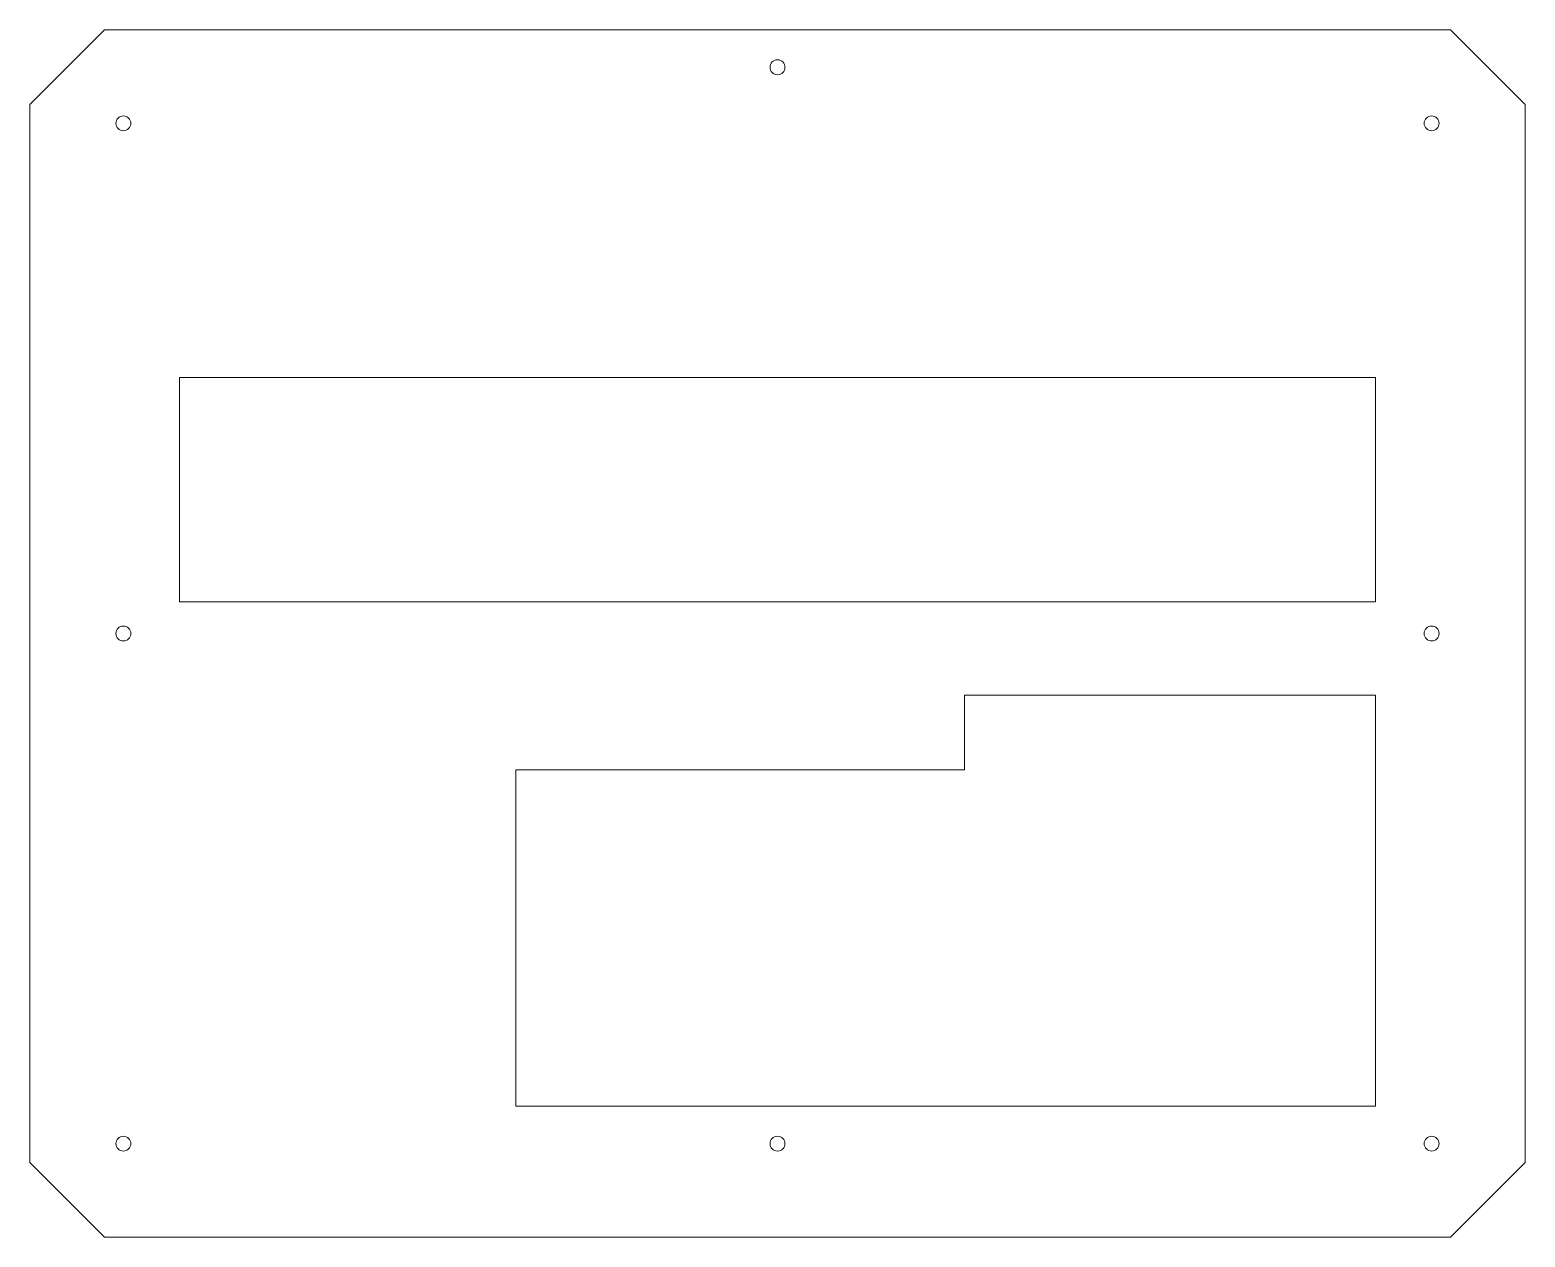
# Model space of a CAD drawing. Header units: millimetres. Extents: x 0 to 400, y 0 to 323.
import ezdxf

# ---------------------------------------------------------------- set-up
doc = ezdxf.new("R2010")
doc.units = ezdxf.units.MM

msp = doc.modelspace()

# ---------------------------------------------------------------- linework, layer by layer
at = {"color": 7, "linetype": 'Continuous', "lineweight": 15}
for p, q in [((0, 303), (20, 323)), ((20, 323), (380, 323)), ((380, 323), (400, 303)), ((0, 20), (0, 303)), ((400, 20), (400, 303)), ((40, 230), (360, 230)), ((40, 230), (40, 170)), ((360, 230), (360, 170)), ((40, 170), (360, 170)), ((360, 145), (250, 145)), ((250, 145), (250, 125)), ((360, 145), (360, 35)), ((250, 125), (130, 125)), ((130, 125), (130, 35)), ((130, 35), (360, 35)), ((0, 20), (20, 0)), ((400, 20), (380, 0)), ((20, 0), (380, 0))]:
    msp.add_line(p, q, dxfattribs=at)
for centre in [(200, 313), (25, 298), (375, 298), (25, 161.5), (375, 161.5), (25, 25), (200, 25), (375, 25)]:
    msp.add_circle(centre, 2, dxfattribs=at)

doc.saveas('drawing.dxf')
